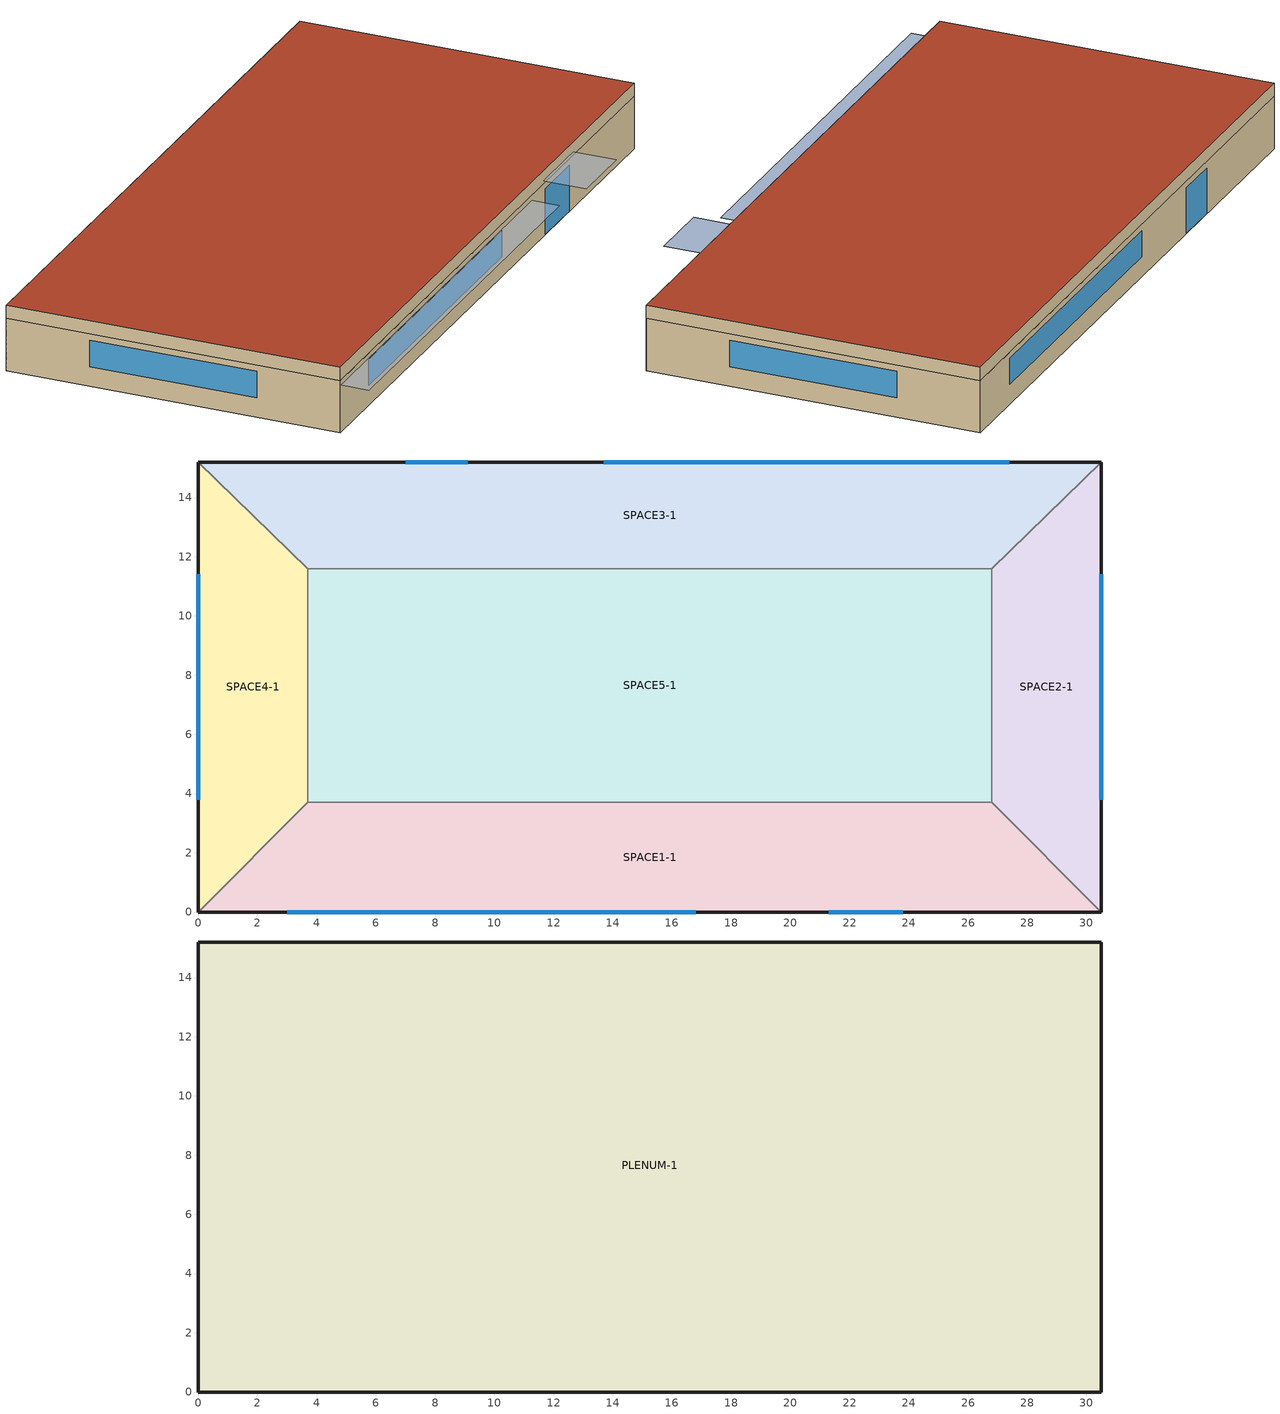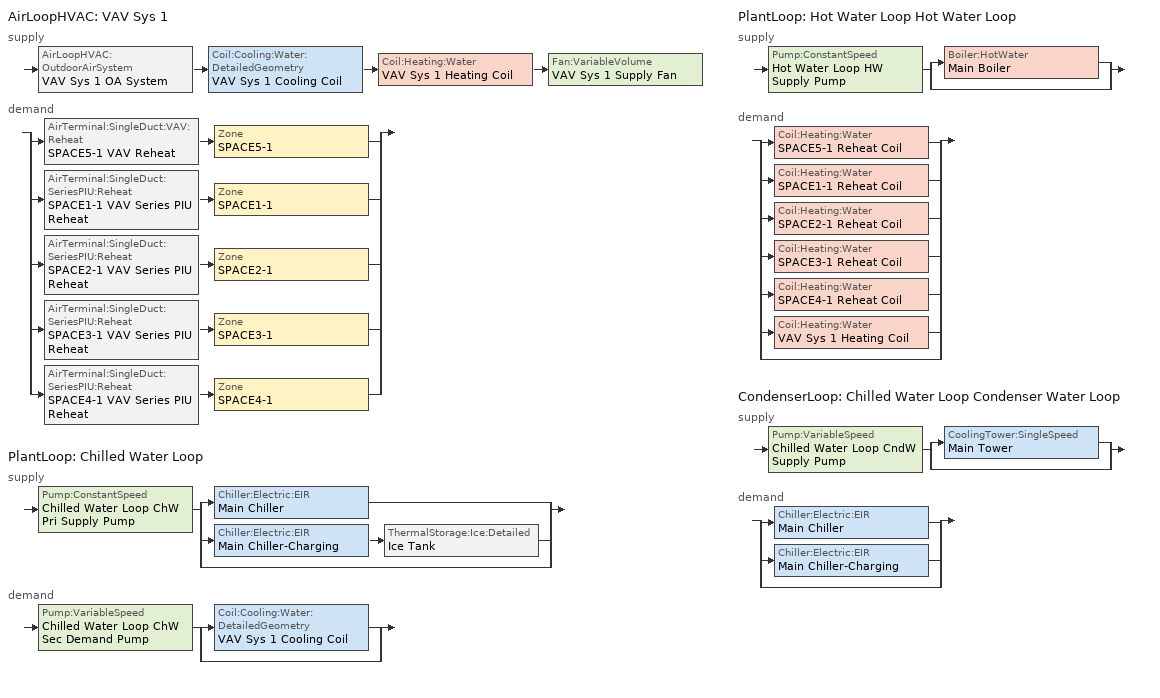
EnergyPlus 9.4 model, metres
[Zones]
SPACE3-1
 floor ground (FLOOR-SLAB-1): 26.8,11.6 3.7,11.6 0,15.2 30.5,15.2 z0
 wall outside (WALL-1): 30.5,15.2 0,15.2 z0:2.4
 wall to SPACE2-1 (INT-WALL-1): 26.8,11.6 30.5,15.2 z0:2.4
 wall to SPACE4-1 (INT-WALL-1): 0,15.2 3.7,11.6 z0:2.4
 wall to SPACE5-1 (INT-WALL-1): 3.7,11.6 26.8,11.6 z0:2.4
 window (Sgl Grey 3mm): 9.1,15.2 7,15.2 z0:2.1
 window (Dbl Clr 3mm/13mm Air): 27.4,15.2 13.7,15.2 z0.9:2.1
SPACE1-1
 floor ground (FLOOR-SLAB-1): 26.8,3.7 30.5,0 0,0 3.7,3.7 z0
 wall outside (WALL-1): 0,0 30.5,0 z0:2.4
 wall to SPACE2-1 (INT-WALL-1): 30.5,0 26.8,3.7 z0:2.4
 wall to SPACE4-1 (INT-WALL-1): 3.7,3.7 0,0 z0:2.4
 wall to SPACE5-1 (INT-WALL-1): 26.8,3.7 3.7,3.7 z0:2.4
 window (Sgl Grey 3mm): 21.3,0 23.8,0 z0:2.1
 window (Dbl Clr 3mm/13mm Air): 3,0 16.8,0 z0.9:2.1
SPACE2-1
 floor ground (FLOOR-SLAB-1): 26.8,11.6 30.5,15.2 30.5,0 26.8,3.7 z0
 wall outside (WALL-1): 30.5,0 30.5,15.2 z0:2.4
 wall to SPACE5-1 (INT-WALL-1): 26.8,11.6 26.8,3.7 z0:2.4
 window (Dbl Clr 3mm/13mm Air): 30.5,3.8 30.5,11.4 z0.9:2.1
SPACE4-1
 floor ground (FLOOR-SLAB-1): 3.7,3.7 0,0 0,15.2 3.7,11.6 z0
 wall outside (WALL-1): 0,15.2 0,0 z0:2.4
 wall to SPACE5-1 (INT-WALL-1): 3.7,3.7 3.7,11.6 z0:2.4
 window (Dbl Clr 3mm/13mm Air): 0,11.4 0,3.8 z0.9:2.1
SPACE5-1
 floor ground (FLOOR-SLAB-1): 26.8,11.6 26.8,3.7 3.7,3.7 3.7,11.6 z0
PLENUM-1
 floor to SPACE1-1 (CLNG-1): 26.8,3.7 30.5,0 0,0 3.7,3.7 z2.4
 floor to SPACE2-1 (CLNG-1): 26.8,11.6 30.5,15.2 30.5,0 26.8,3.7 z2.4
 floor to SPACE3-1 (CLNG-1): 26.8,11.6 3.7,11.6 0,15.2 30.5,15.2 z2.4
 floor to SPACE4-1 (CLNG-1): 3.7,3.7 0,0 0,15.2 3.7,11.6 z2.4
 floor to SPACE5-1 (CLNG-1): 26.8,11.6 26.8,3.7 3.7,3.7 3.7,11.6 z2.4
 wall outside (WALL-1): 30.5,15.2 0,15.2 0,0 30.5,0 30.5,15.2 z2.4:3
 roof outside (ROOF-1): 0,15.2 0,0 30.5,0 30.5,15.2 z3
shading: 0,-1.3 0,0 19.8,0 19.8,-1.3 z2.2; 21,-2 21,0 24.1,0 24.1,-2 z2.6
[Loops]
AirLoopHVAC 'VAV Sys 1'
 supply: AirLoopHVAC:OutdoorAirSystem 'VAV Sys 1 OA System' > Coil:Cooling:Water:DetailedGeometry 'VAV Sys 1 Cooling Coil' > Coil:Heating:Water 'VAV Sys 1 Heating Coil' > Fan:VariableVolume 'VAV Sys 1 Supply Fan'
 demand: split
  | AirTerminal:SingleDuct:VAV:Reheat 'SPACE5-1 VAV Reheat' > Zone 'SPACE5-1'
  | AirTerminal:SingleDuct:SeriesPIU:Reheat 'SPACE1-1 VAV Series PIU Reheat' > Zone 'SPACE1-1'
  | AirTerminal:SingleDuct:SeriesPIU:Reheat 'SPACE2-1 VAV Series PIU Reheat' > Zone 'SPACE2-1'
  | AirTerminal:SingleDuct:SeriesPIU:Reheat 'SPACE3-1 VAV Series PIU Reheat' > Zone 'SPACE3-1'
  | AirTerminal:SingleDuct:SeriesPIU:Reheat 'SPACE4-1 VAV Series PIU Reheat' > Zone 'SPACE4-1'
PlantLoop 'Chilled Water Loop'
 supply: Pump:ConstantSpeed 'Chilled Water Loop ChW Pri Supply Pump' > split
  | Chiller:Electric:EIR 'Main Chiller'
  | Chiller:Electric:EIR 'Main Chiller-Charging' > ThermalStorage:Ice:Detailed 'Ice Tank'
  | bypass
 demand: Pump:VariableSpeed 'Chilled Water Loop ChW Sec Demand Pump' > split
  | Coil:Cooling:Water:DetailedGeometry 'VAV Sys 1 Cooling Coil'
  | bypass
PlantLoop 'Hot Water Loop Hot Water Loop'
 supply: Pump:ConstantSpeed 'Hot Water Loop HW Supply Pump' > split
  | Boiler:HotWater 'Main Boiler'
  | bypass
 demand: split
  | Coil:Heating:Water 'SPACE5-1 Reheat Coil'
  | Coil:Heating:Water 'SPACE1-1 Reheat Coil'
  | Coil:Heating:Water 'SPACE2-1 Reheat Coil'
  | Coil:Heating:Water 'SPACE3-1 Reheat Coil'
  | Coil:Heating:Water 'SPACE4-1 Reheat Coil'
  | Coil:Heating:Water 'VAV Sys 1 Heating Coil'
  | bypass
CondenserLoop 'Chilled Water Loop Condenser Water Loop'
 supply: Pump:VariableSpeed 'Chilled Water Loop CndW Supply Pump' > split
  | CoolingTower:SingleSpeed 'Main Tower'
  | bypass
 demand: split
  | Chiller:Electric:EIR 'Main Chiller'
  | Chiller:Electric:EIR 'Main Chiller-Charging'
  | bypass
[Building]
Building: Loads convergence tolerance value=0.04; Maximum number of warmup days=25; Minimum number of warmup days=6; North axis=30; Solar distribution=FullExterior; Temperature convergence tolerance value=0.4; Terrain=City
[Site:GroundTemperature:BuildingSurface]
21.5, 21.4, 21.5, 21.5, 22, 22.9, 23, 23.1, 23.1, 22.2, 21.7, 21.6
[Site:Location]
CHICAGO_IL_USA TMY2-94846: Elevation=190; Latitude=41.78; Longitude=-87.75; Time zone=-6
[SizingPeriod:DesignDay] Barometric pressure=99063; Day of month=21; Daylight saving time indicator=No; Humidity condition type=WetBulb; Rain indicator=No; Snow indicator=No; Solar model indicator=ASHRAEClearSky
Name | Daily dry bulb temperature range | Day type | Maximum dry bulb temperature | Month | Sky clearness | Wetbulb or dewpoint at maximum dry bulb | Wind direction | Wind speed
CHICAGO_IL_USA Annual Cooling 1% Design Conditions DB/MCWB | 10.7 | SummerDesignDay | 31.5 | 7 | 1 | 23 | 230 | 5.3
CHICAGO_IL_USA Annual Heating 99% Design Conditions DB | 0 | WinterDesignDay | -17.3 | 1 | 0 | -17.3 | 270 | 4.9
[Construction]
CLNG-1: MAT-CLNG-1
Dbl Clr 3mm/13mm Air: CLEAR 3MM, AIR 13MM, CLEAR 3MM
FLOOR-SLAB-1: CC03
INT-WALL-1: GP02, AL21, GP02
ROOF-1: RG01, BR01, IN46, WD01
Sgl Grey 3mm: GREY 3MM
WALL-1: WD01, PW03, IN02, GP01
[Material] Thermal absorptance=0.9
Name | Conductivity | Density | Roughness | Solar absorptance | Specific heat | Thickness | Visible absorptance
BR01 | 0.162 | 1121 | VeryRough | 0.7 | 1464 | 0.0095 | 0.7
CC03 | 1.31 | 2243 | MediumRough | 0.65 | 837 | 0.1016 | 0.65
GP01 | 0.16 | 801 | MediumSmooth | 0.75 | 837 | 0.0127 | 0.75
GP02 | 0.16 | 801 | MediumSmooth | 0.75 | 837 | 0.0159 | 0.75
IN02 | 0.043 | 10 | Rough | 0.75 | 837 | 0.0901 | 0.75
IN46 | 0.023 | 24 | VeryRough | 0.5 | 1590 | 0.0762 | 0.5
PW03 | 0.115 | 545 | MediumSmooth | 0.78 | 1213 | 0.0127 | 0.78
RG01 | 1.442 | 881 | Rough | 0.65 | 1674 | 0.0127 | 0.65
WD01 | 0.115 | 513 | MediumSmooth | 0.78 | 1381 | 0.0191 | 0.78
[Material:AirGap]
AL21: Thermal resistance=0.157
[Material:NoMass]
MAT-CLNG-1: Roughness=Rough; Solar absorptance=0.65; Thermal absorptance=0.65; Thermal resistance=0.652259; Visible absorptance=0.65
[WindowMaterial:Gas]
AIR 13MM: Gas type=Air; Thickness=0.0127
[WindowMaterial:Glazing] Back side infrared hemispherical emissivity=0.84; Conductivity=0.9; Front side infrared hemispherical emissivity=0.84; Infrared transmittance at normal incidence=0; Optical data type=SpectralAverage; Thickness=0.003
Name | Back side solar reflectance at normal incidence | Back side visible reflectance at normal incidence | Front side solar reflectance at normal incidence | Front side visible reflectance at normal incidence | Solar transmittance at normal incidence | Visible transmittance at normal incidence
CLEAR 3MM | 0.075 | 0.081 | 0.075 | 0.081 | 0.837 | 0.898
GREY 3MM | 0.061 | 0.061 | 0.061 | 0.061 | 0.626 | 0.611
[AirLoopHVAC]
VAV Sys 1: Design supply air flow rate=Autosize
[AirLoopHVAC:ReturnPlenum]
VAV Sys 1 Return Plenum: Zone=PLENUM-1
[AirTerminal:SingleDuct:SeriesPIU:Reheat] Availability schedule=COMPACT HVAC-ALWAYS 1; Convergence tolerance=0.001; Maximum air flow rate=Autosize; Maximum hot water or steam flow rate=Autosize; Maximum primary air flow rate=Autosize; Minimum hot water or steam flow rate=0; Minimum primary air flow fraction=Autosize
Name | Fan | Reheat coil
SPACE1-1 VAV Series PIU Reheat | SPACE1-1 PIU Fan | SPACE1-1 Reheat Coil
SPACE2-1 VAV Series PIU Reheat | SPACE2-1 PIU Fan | SPACE2-1 Reheat Coil
SPACE3-1 VAV Series PIU Reheat | SPACE3-1 PIU Fan | SPACE3-1 Reheat Coil
SPACE4-1 VAV Series PIU Reheat | SPACE4-1 PIU Fan | SPACE4-1 Reheat Coil
[AirTerminal:SingleDuct:VAV:Reheat]
SPACE5-1 VAV Reheat: Availability schedule=COMPACT HVAC-ALWAYS 1; Constant minimum air flow fraction=0.3; Convergence tolerance=0.001; Damper heating action=Reverse; Maximum air flow rate=Autosize; Maximum hot water or steam flow rate=Autosize; Minimum hot water or steam flow rate=0; Reheat coil=SPACE5-1 Reheat Coil; Zone minimum air flow input method=Constant
[AvailabilityManager:LowTemperatureTurnOff]
Name | Temperature | Applicability schedule
Cold Weather Pri Chilled Water Shut Off Availability Manager | 10
End Storage Charging Availability Manager | -4 | FanAvailSchedInverse
[AvailabilityManager:NightCycle]
VAV Sys 1 Availability: Applicability schedule=COMPACT HVAC-ALWAYS 1; Control type=CycleOnAnyZoneFansOnly; Cycling run time=3600; Cycling run time control type=FixedRunTime; Fan schedule=FanAvailSched; Thermostat tolerance=1
[Boiler:HotWater]
Main Boiler: Boiler flow mode=ConstantFlow; Design water flow rate=Autosize; Efficiency curve temperature evaluation variable=LeavingBoiler; Fuel type=NaturalGas; Maximum part load ratio=1.1; Minimum part load ratio=0; Nominal capacity=Autosize; Nominal thermal efficiency=0.8; Normalized boiler efficiency curve=BoilerEfficiency; Optimum part load ratio=1; Parasitic electric load=0; Water outlet upper temperature limit=100
[Chiller:Electric:EIR] Chiller flow mode=ConstantFlow; Condenser type=WaterCooled; Cooling capacity function of temperature curve=Main Chiller RecipCapFT; Design heat recovery water flow rate=0; Electric input to cooling output ratio function of part load ratio curve=Main Chiller RecipEIRFPLR; Electric input to cooling output ratio function of temperature curve=Main Chiller RecipEIRFT; Fraction of compressor electric consumption rejected by condenser=1; Maximum part load ratio=1; Minimum part load ratio=0; Minimum unloading ratio=0.25; Optimum part load ratio=1; Reference capacity=20000; Reference chilled water flow rate=0.0013509; Reference condenser fluid flow rate=0.00084106; Reference cop=3.2; Reference entering condenser fluid temperature=29.4; Reference leaving chilled water temperature=6.67
Name | Leaving chilled water lower temperature limit
Main Chiller | 5
Main Chiller-Charging | -5
[Coil:Cooling:Water:DetailedGeometry]
VAV Sys 1 Cooling Coil: Availability schedule=COMPACT HVAC-ALWAYS 1; Coil depth=Autosize; Fin diameter=Autosize; Fin spacing=0.0018; Fin surface area=Autosize; Fin thermal conductivity=204; Fin thickness=0.0015; Maximum water flow rate=Autosize; Minimum airflow area=Autosize; Number of tube rows=4; Number of tubes per row=Autosize; Total tube inside area=Autosize; Tube depth spacing=0.026; Tube inside diameter=0.01445; Tube outside diameter=0.0159; Tube outside surface area=Autosize; Tube thermal conductivity=386
[Coil:Heating:Water] Availability schedule=COMPACT HVAC-ALWAYS 1; Maximum water flow rate=Autosize; Performance input method=UFactorTimesAreaAndDesignWaterFlowRate; Rated capacity=Autosize; Rated inlet air temperature=16.6; Rated inlet water temperature=82.2; Rated outlet air temperature=32.2; Rated outlet water temperature=71.1; U factor times area value=Autosize
SPACE1-1 Reheat Coil; SPACE2-1 Reheat Coil; SPACE3-1 Reheat Coil; SPACE4-1 Reheat Coil; SPACE5-1 Reheat Coil; VAV Sys 1 Heating Coil
[CondenserEquipmentList]
Chilled Water Loop All Condensers: Main Tower, CoolingTower:SingleSpeed
[CondenserEquipmentOperationSchemes]
Chilled Water Loop Condenser Operation: Control scheme 1=Chilled Water Loop Condenser Operation All Hours; Control scheme 1 schedule=COMPACT HVAC-ALWAYS 1
[CondenserLoop]
Chilled Water Loop Condenser Water Loop: Condenser equipment operation scheme=Chilled Water Loop Condenser Operation; Condenser loop volume=Autocalculate; Fluid type=Water; Load distribution scheme=SequentialLoad; Maximum loop flow rate=Autosize; Maximum loop temperature=80; Minimum loop flow rate=0; Minimum loop temperature=5
[Controller:OutdoorAir]
VAV Sys 1 OA Controller: Economizer control action type=ModulateFlow; Economizer control type=DifferentialDryBulb; Economizer maximum limit dry bulb temperature=19; Economizer minimum limit dry bulb temperature=4; Lockout type=NoLockout; Maximum outdoor air flow rate=Autosize; Minimum limit type=FixedMinimum; Minimum outdoor air flow rate=Autosize; Minimum outdoor air schedule=Min OA Sched
[Controller:WaterCoil] Actuator variable=Flow; Control variable=Temperature; Controller convergence tolerance=Autosize; Maximum actuated flow=Autosize; Minimum actuated flow=0
Name | Action
VAV Sys 1 Cooling Coil Controller | Reverse
VAV Sys 1 Heating Coil Controller | Normal
[CoolingTower:SingleSpeed]
Main Tower: Design air flow rate=Autosize; Design fan power=Autosize; Design u factor times area value=Autosize; Design water flow rate=Autosize; Free convection regime air flow rate=Autocalculate; Free convection regime u factor times area value=Autocalculate; Performance input method=UFactorTimesAreaAndDesignWaterFlowRate
[DesignSpecification:OutdoorAir] Outdoor air flow per person=0.00944; Outdoor air flow per zone=0; Outdoor air flow per zone floor area=0; Outdoor air method=Flow/Person
SZ DSOA SPACE1-1; SZ DSOA SPACE2-1; SZ DSOA SPACE3-1; SZ DSOA SPACE4-1; SZ DSOA SPACE5-1
[ElectricEquipment] Design level calculation method=EquipmentLevel; Fraction latent=0; Fraction lost=0; Fraction radiant=0.3; Schedule=EQUIP-1
Name | Zone or zonelist | Design level
SPACE1-1 ElecEq 1 | SPACE1-1 | 1056
SPACE2-1 ElecEq 1 | SPACE2-1 | 456
SPACE3-1 ElecEq 1 | SPACE3-1 | 1056
SPACE4-1 ElecEq 1 | SPACE4-1 | 456
SPACE5-1 ElecEq 1 | SPACE5-1 | 1976
[Fan:ConstantVolume] Availability schedule=COMPACT HVAC-ALWAYS 1; Fan total efficiency=0.7; Maximum flow rate=Autosize; Motor efficiency=0.9; Motor in airstream fraction=1; Pressure rise=1000
SPACE1-1 PIU Fan; SPACE2-1 PIU Fan; SPACE3-1 PIU Fan; SPACE4-1 PIU Fan
[Fan:VariableVolume]
VAV Sys 1 Supply Fan: Availability schedule=FanAvailSched; Fan power coefficient 1=0.350712; Fan power coefficient 2=0.308505; Fan power coefficient 3=-0.541374; Fan power coefficient 4=0.871988; Fan power coefficient 5=0; Fan power minimum flow fraction=0.25; Fan power minimum flow rate input method=Fraction; Fan total efficiency=0.7; Maximum flow rate=Autosize; Motor efficiency=0.9; Motor in airstream fraction=1; Pressure rise=600
[Lights] Design level calculation method=LightingLevel; End use subcategory=GeneralLights; Fraction radiant=0.59; Fraction replaceable=0; Fraction visible=0.2; Return air fraction=0.2; Schedule=LIGHTS-1
Name | Zone or zonelist | Lighting level
SPACE1-1 Lights 1 | SPACE1-1 | 1584
SPACE2-1 Lights 1 | SPACE2-1 | 684
SPACE3-1 Lights 1 | SPACE3-1 | 1584
SPACE4-1 Lights 1 | SPACE4-1 | 684
SPACE5-1 Lights 1 | SPACE5-1 | 2964
[People] Activity level schedule=ActSchd; Fraction radiant=0.3; Number of people calculation method=People; Number of people schedule=OCCUPY-1
Name | Zone or zonelist | Number of people
SPACE1-1 People 1 | SPACE1-1 | 11
SPACE2-1 People 1 | SPACE2-1 | 5
SPACE3-1 People 1 | SPACE3-1 | 11
SPACE4-1 People 1 | SPACE4-1 | 5
SPACE5-1 People 1 | SPACE5-1 | 20
[PlantEquipmentList]
Hot Water Loop All Equipment: Main Boiler, Boiler:HotWater
[PlantEquipmentOperation:ComponentSetpoint]
Chiller and Partial Ice Storage: Component 1 flow rate=0.0013509; Component 2 flow rate=0.0013509; Component 3 flow rate=0.0013509; Equipment 1=Main Chiller; Equipment 2=Main Chiller-Charging; Equipment 3=Ice Tank; Operation 1 type=Cooling; Operation 2 type=Cooling; Operation 3 type=Dual
[PlantEquipmentOperation:CoolingLoad]
Chilled Water Loop Condenser Operation All Hours: Load range 1 lower limit=0; Load range 1 upper limit=1000000000000000; Range 1 equipment list=Chilled Water Loop All Condensers
[PlantEquipmentOperation:HeatingLoad]
Hot Water Loop Operation All Hours: Load range 1 lower limit=0; Load range 1 upper limit=1000000000000000; Range 1 equipment list=Hot Water Loop All Equipment
[PlantEquipmentOperationSchemes] Control scheme 1 schedule=COMPACT HVAC-ALWAYS 1
Name | Control scheme 1
Chilled Water Loop Chiller Operation | Chiller and Partial Ice Storage
Hot Water Loop Operation | Hot Water Loop Operation All Hours
[PlantLoop] Load distribution scheme=SequentialLoad; Minimum loop flow rate=0; Plant loop demand calculation scheme=SingleSetpoint; Plant loop volume=Autocalculate
Name | Common pipe simulation | Fluid type | Maximum loop flow rate | Maximum loop temperature | Minimum loop temperature | Plant equipment operation scheme | User defined fluid type
Chilled Water Loop | TwoWayCommonPipe | UserDefinedFluidType | 0.0027018 | 98 | -5 | Chilled Water Loop Chiller Operation | EthyleneGlycol40Percent
Hot Water Loop Hot Water Loop |  | Water | Autosize | 100 | 10 | Hot Water Loop Operation
[Pump:ConstantSpeed] Design pump head=179352; Fraction of motor inefficiencies to fluid stream=0; Motor efficiency=0.9
Name | Design flow rate | Design power consumption | Pump control type | Pump flow rate schedule
Chilled Water Loop ChW Pri Supply Pump | 0.0027018 | 790.28 | Continuous | COMPACT HVAC-ALWAYS 1
Hot Water Loop HW Supply Pump | Autosize | Autosize | Intermittent
[Pump:VariableSpeed] Design minimum flow rate=0; Design power consumption=Autosize; Design pump head=179352; Fraction of motor inefficiencies to fluid stream=0; Motor efficiency=0.9; Pump control type=Intermittent; Pump flow rate schedule=COMPACT HVAC-ALWAYS 1; Coefficient 1 of the part load performance curve=0; Coefficient 2 of the part load performance curve=1; Coefficient 3 of the part load performance curve=0; Coefficient 4 of the part load performance curve=0
Name | Design maximum flow rate
Chilled Water Loop ChW Sec Demand Pump | 0.0013509
Chilled Water Loop CndW Supply Pump | Autosize
[SetpointManager:MixedAir] Control variable=Temperature
Name | Setpoint node or nodelist
VAV Sys 1 Cooling Coil Air Temp Manager | VAV Sys 1 Mixed Air Nodes
VAV Sys 1 Heating Coil Air Temp Manager | VAV Sys 1 Heating Coil Outlet
[SetpointManager:OutdoorAirReset]
Hot Water Loop HW Temp Manager: Control variable=Temperature; Outdoor high temperature=10; Outdoor low temperature=-6.7; Setpoint at outdoor high temperature=65.6; Setpoint at outdoor low temperature=82.2; Setpoint node or nodelist=Hot Water Loop HW Supply Outlet
[SetpointManager:Scheduled] Control variable=Temperature
Name | Schedule | Setpoint node or nodelist
Chilled Water Loop CndW Temp Manager | COMPACT HVAC-ALWAYS 29.4 | Chilled Water Loop CndW Supply Outlet
Chilled Water Primary Loop Setpoint Manager | CW Loop Temp Schedule | Chilled Water Loop ChW Pri Supply Outlet
Chilled Water Secondary Loop Setpoint Manager | COMPACT HVAC-ALWAYS 7.22 | Chilled Water Loop ChW Sec Demand Inlet
Ice Tank Setpoint Manager | Ice Tank Setpoint Temp Schedule | Ice Tank Outlet
Main Chiller Setpoint Manager | Main Chiller Setpoint Temp Schedule | Main Chiller ChW Outlet
Main Chiller-Charging Setpoint Manager | Main Chiller-Charging Setpoint Temp Schedule | Ice Tank Inlet
VAV Sys 1 Cooling Supply Air Temp Manager | COMPACT HVAC-ALWAYS 14 | VAV Sys 1 Supply Fan Outlet
VAV Sys 1 Heating Supply Air Temp Manager | COMPACT HVAC-ALWAYS 10.0 | VAV Sys 1 Supply Path Inlet
[Sizing:Plant]
Name | Design loop exit temperature | Loop design temperature difference | Loop type
Hot Water Loop Hot Water Loop | 82 | 11 | Heating
Chilled Water Loop | 7.22 | 6.67 | Cooling
Chilled Water Loop Condenser Water Loop | 29.4 | 5.6 | Condenser
[Sizing:System]
VAV Sys 1: 100 outdoor air in cooling=No; 100 outdoor air in heating=No; Central cooling capacity control method=VAV; Central cooling design supply air humidity ratio=0.008; Central cooling design supply air temperature=14; Central heating design supply air humidity ratio=0.008; Central heating design supply air temperature=10; Central heating maximum system air flow ratio=0.3; Cooling design capacity=Autosize; Cooling design capacity method=CoolingDesignCapacity; Cooling supply air flow rate=0; Cooling supply air flow rate method=DesignDay; Design outdoor air flow rate=Autosize; Heating design capacity=Autosize; Heating design capacity method=HeatingDesignCapacity; Heating supply air flow rate=0; Heating supply air flow rate method=DesignDay; Precool design humidity ratio=0.008; Precool design temperature=11; Preheat design humidity ratio=0.008; Preheat design temperature=7; Type of load to size on=Sensible; Type of zone sum to use=NonCoincident; Zone maximum outdoor air fraction=1
[Sizing:Zone] Account for dedicated outdoor air system=No; Cooling design air flow method=DesignDay; Cooling design air flow rate=0; Dedicated outdoor air high setpoint temperature for design=Autosize; Dedicated outdoor air low setpoint temperature for design=Autosize; Dedicated outdoor air system control strategy=NeutralSupplyAir; Heating design air flow method=DesignDay; Heating design air flow rate=0; Zone cooling design supply air humidity ratio=0.008; Zone cooling design supply air temperature=14; Zone cooling design supply air temperature input method=SupplyAirTemperature; Zone cooling sizing factor=0; Zone heating design supply air humidity ratio=0.008; Zone heating design supply air temperature=50; Zone heating design supply air temperature input method=SupplyAirTemperature; Zone heating sizing factor=0
Name | Design specification outdoor air object
SPACE5-1 | SZ DSOA SPACE5-1
SPACE1-1 | SZ DSOA SPACE1-1
SPACE2-1 | SZ DSOA SPACE2-1
SPACE3-1 | SZ DSOA SPACE3-1
SPACE4-1 | SZ DSOA SPACE4-1
[ThermalStorage:Ice:Detailed]
Ice Tank: Availability schedule=Ice Tank Availability; Capacity=0.6; Charging curve=ChargeCurve; Charging curve variable specifications=FractionChargedLMTD; Discharging curve=DischargeCurve; Discharging curve variable specifications=FractionDischargedLMTD; Freezing temperature of storage medium=0; Parasitic electric load during charging=0.0002; Parasitic electric load during discharging=0.0001; Tank loss coefficient=0.0003; Timestep of the curve data=1
[ThermostatSetpoint:DualSetpoint]
All Zones Dual SP Control: Cooling setpoint temperature schedule=Clg-SetP-Sch; Heating setpoint temperature schedule=Htg-SetP-Sch
[UtilityCost:Charge:Simple] Tariff=WiscPubServ_CG-20-SmallCommercial
Name | Category variable | Cost per unit value or variable | Season | Source variable | Utility cost charge simple
UtilityCost:Charge:Simple 1 | EnergyCharges | 0.0447 | Summer | PeakEnergy | SummerOnPeakEnergyCharge
UtilityCost:Charge:Simple 2 | EnergyCharges | 0.0255 | Summer | OffPeakEnergy | SummerOffPeakEnergyCharge
UtilityCost:Charge:Simple 3 | EnergyCharges | 0.0447 | Winter | PeakEnergy | WinterOnPeakEnergyCharge
UtilityCost:Charge:Simple 4 | EnergyCharges | 0.0255 | Winter | OffPeakEnergy | winterOffPeakEnergyCharge
UtilityCost:Charge:Simple 5 | DemandCharges | 5.448 | Winter | PeakDemand | winterOnPeakDemandCharge
UtilityCost:Charge:Simple 6 | DemandCharges | 0 | Winter | OffPeakDemand | winterOffPeakDemandCharge
UtilityCost:Charge:Simple 7 | DemandCharges | 7.95 | Summer | PeakDemand | SummerOnPeakDemandCharge
UtilityCost:Charge:Simple 8; UtilityCost:Charge:Simple 9 | DemandCharges | 0 | Summer | OffPeakDemand | SummerOffPeakDemandCharge
UtilityCost:Charge:Simple 10 | DemandCharges | 1.14 | Annual | totalDemand | AnnualDemandCharge
UtilityCost:Charge:Simple 11 | Taxes | 0.07 | Annual | SubTotal | taxofSevenPercent
[UtilityCost:Tariff]
WiscPubServ_CG-20-SmallCommercial: Conversion factor choice=kWh; Demand window length=HalfHour; Group=Comm Elec; Monthly charge or variable=45; Output meter=Electricity:Facility; Season schedule=WiscPubServSeasonSched; Time of use period schedule=WiscPubServTOUSchedule
[Zone] Multiplier=1; Type=1
Name | Ceiling height | Volume
PLENUM-1 | 0.6096 | 283.2
SPACE1-1; SPACE3-1 | 2.4384 | 239.247
SPACE2-1; SPACE4-1 | 2.4384 | 103.311
SPACE5-1 | 2.4384 | 447.683
[ZoneControl:Thermostat] Control 1=All Zones Dual SP Control; Control type schedule=COMPACT HVAC-ALWAYS 4
Name | Zone or zonelist
SPACE1-1 Thermostat | SPACE1-1
SPACE2-1 Thermostat | SPACE2-1
SPACE3-1 Thermostat | SPACE3-1
SPACE4-1 Thermostat | SPACE4-1
SPACE5-1 Thermostat | SPACE5-1
[Zone equipment]
SPACE1-1: SPACE1-1 VAV Series PIU Reheat
SPACE2-1: SPACE2-1 VAV Series PIU Reheat
SPACE3-1: SPACE3-1 VAV Series PIU Reheat
SPACE4-1: SPACE4-1 VAV Series PIU Reheat
SPACE5-1: SPACE5-1 VAV Reheat
[ZoneInfiltration:DesignFlowRate] Constant term coefficient=0; Design flow rate calculation method=Flow/Zone; Schedule=INFIL-SCH; Temperature term coefficient=0; Velocity squared term coefficient=0; Velocity term coefficient=0.2237
Name | Zone or zonelist | Design flow rate
SPACE1-1 Infil 1 | SPACE1-1 | 0.0167
SPACE2-1 Infil 1 | SPACE2-1 | 0.00717
SPACE3-1 Infil 1 | SPACE3-1 | 0.0167
SPACE4-1 Infil 1 | SPACE4-1 | 0.00717
SPACE5-1 Infil 1 | SPACE5-1 | 0.031089
[Curve:Biquadratic] Input unit type for x=Temperature; Input unit type for y=Temperature; Maximum value of x=10; Maximum value of y=35; Minimum value of x=5; Minimum value of y=24; Output unit type=Dimensionless
Name | Coefficient1 constant | Coefficient2 x | Coefficient3 x 2 | Coefficient4 y | Coefficient5 y 2 | Coefficient6 x y
Main Chiller RecipCapFT | 0.507883 | 0.145228 | -0.00625644 | -0.0011178 | -0.0001296 | -0.00028188
Main Chiller RecipEIRFT | 1.03076 | -0.103536 | 0.00710208 | 0.0093186 | 0.00031752 | -0.00104328
[Curve:Quadratic] Maximum value of x=1; Minimum value of x=0
Name | Coefficient1 constant | Coefficient2 x | Coefficient3 x 2
BoilerEfficiency | 0.97 | 0.0633 | -0.0333
Main Chiller RecipEIRFPLR | 0.088065 | 1.137742 | -0.225806
[Curve:QuadraticLinear] Maximum value of x=1; Maximum value of y=9.9; Minimum value of x=0; Minimum value of y=0; Coefficient1 constant=0; Coefficient2 x=0.09; Coefficient3 x 2=-0.15; Coefficient4 y=0.612; Coefficient5 x y=-0.324; Coefficient6 x 2 y=-0.216
ChargeCurve; DischargeCurve
[Schedule:Compact]
ActSchd: Through: 12/31, For: AllDays, Until: 24:00, 117.24
COMPACT HVAC-ALWAYS 1: Through: 12/31, For: AllDays, Until: 24:00, 1
COMPACT HVAC-ALWAYS 4: Through: 12/31, For: AllDays, Until: 24:00, 4
COMPACT HVAC-ALWAYS 7.22: Through: 12/31, For: AllDays, Until: 24:00, 7.22
COMPACT HVAC-ALWAYS 10.0: Through: 12/31, For: AllDays, Until: 24:00, 10
COMPACT HVAC-ALWAYS 14: Through: 12/31, For: AllDays, Until: 24:00, 14
COMPACT HVAC-ALWAYS 29.4: Through: 12/31, For: AllDays, Until: 24:00, 29.4
CW Loop Temp Schedule; Ice Tank Setpoint Temp Schedule: Through: 12/31, For: Weekdays SummerDesignDay, Until: 24:00, 7.22, For: AllOtherDays, Until: 24:00, 7.22
Clg-SetP-Sch: Through: 12/31, For: WeekDays CustomDay1 CustomDay2, Until: 7:00, 32, Until: 21:00, 24, Until: 24:00, 32, For: WeekEnds Holiday, Until: 24:00, 32, For: SummerDesignDay, Until: 24:00, 24, For: WinterDesignDay, Until: 24:00, 32
EQUIP-1: Through: 12/31, For: WeekDays SummerDesignDay CustomDay1 CustomDay2, Until: 8:00, 0.02, Until: 9:00, 0.4, Until: 14:00, 0.9, Until: 15:00, 0.8, Until: 16:00, 0.7, Until: 18:00, 0.5, Until: 21:00, 0.3, Until: 24:00, 0.02, For: Weekends WinterDesignDay Holiday, Until: 24:00, 0.02
FanAvailSched: Through: 12/31, For: WeekDays CustomDay1 CustomDay2, Until: 7:00, 0, Until: 21:00, 1, Until: 24:00, 0, For: Weekends Holiday, Until: 24:00, 0, For: SummerDesignDay, Until: 24:00, 1, For: WinterDesignDay, Until: 24:00, 1
FanAvailSchedInverse: Through: 12/31, For: WeekDays CustomDay1 CustomDay2, Until: 7:00, 1, Until: 21:00, 0, Until: 24:00, 1, For: Weekends Holiday, Until: 24:00, 1, For: SummerDesignDay, Until: 24:00, 0, For: WinterDesignDay, Until: 24:00, 0
Htg-SetP-Sch: Through: 12/31, For: WeekDays CustomDay1 CustomDay2, Until: 6:00, 13, Until: 7:00, 18, Until: 21:00, 23, Until: 24:00, 13, For: WeekEnds Holiday, Until: 24:00, 13, For: SummerDesignDay, Until: 24:00, 13, For: WinterDesignDay, Until: 24:00, 23
INFIL-SCH: Through: 12/31, For: WeekDays CustomDay1 CustomDay2, Until: 7:00, 1, Until: 21:00, 0, Until: 24:00, 1, For: Weekends Holiday, Until: 24:00, 1, For: SummerDesignDay, Until: 24:00, 1, For: WinterDesignDay, Until: 24:00, 1
Ice Tank Availability: Through: 5/15, For: AllDays, Until: 24:00, 0, Through: 9/30, For: AllDays, Until: 24:00, 1, Through: 12/31, For: AllDays, Until: 24:00, 0
LIGHTS-1: Through: 12/31, For: WeekDays SummerDesignDay CustomDay1 CustomDay2, Until: 8:00, 0.05, Until: 9:00, 0.9, Until: 10:00, 0.95, Until: 11:00, 1, Until: 12:00, 0.95, Until: 13:00, 0.8, Until: 14:00, 0.9, Until: 18:00, 1, Until: 19:00, 0.6, Until: 21:00, 0.4, Until: 24:00, 0.05, For: Weekends WinterDesignDay Holiday, Until: 24:00, 0.05
Main Chiller Setpoint Temp Schedule: Through: 5/15, For: AllDays, Until: 24:00, 7.22, Through: 9/30, For: Weekdays SummerDesignDay, Until: 09:00, 99, Until: 21:00, 7.22, Until: 24:00, 99, For: Saturdays Holidays, Until: 09:00, 99, Until: 24:00, 7.22, For: AllOtherDays, Until: 24:00, 7.22, Through: 12/31, For: AllDays, Until: 24:00, 7.22
Main Chiller-Charging Setpoint Temp Schedule: Through: 5/15, For: AllDays, Until: 24:00, 99, Through: 9/30, For: Weekdays SummerDesignDay, Until: 09:00, -5, Until: 21:00, 99, Until: 24:00, -5, For: Saturdays Holidays, Until: 09:00, -5, Until: 24:00, 99, For: AllOtherDays, Until: 24:00, 99, Through: 12/31, For: AllDays, Until: 24:00, 99
Min OA Sched: Through: 12/31, For: WeekDays CustomDay1 CustomDay2, Until: 8:00, 0, Until: 21:00, 1, Until: 24:00, 0, For: Weekends Holiday, Until: 24:00, 0, For: SummerDesignDay, Until: 24:00, 1, For: WinterDesignDay, Until: 24:00, 1
OCCUPY-1: Through: 12/31, For: WeekDays SummerDesignDay CustomDay1 CustomDay2, Until: 8:00, 0, Until: 11:00, 1, Until: 12:00, 0.8, Until: 13:00, 0.4, Until: 14:00, 0.8, Until: 18:00, 1, Until: 19:00, 0.5, Until: 21:00, 0.1, Until: 24:00, 0, For: Weekends WinterDesignDay Holiday, Until: 24:00, 0
WiscPubServSeasonSched: Through: 5/31, For: AllDays, Until: 24:00, 1, Through: 9/30, For: AllDays, Until: 24:00, 3, Through: 12/31, For: AllDays, Until: 24:00, 1
WiscPubServTOUSchedule: Through: 5/31, For: Weekdays, Until: 8:00, 3, Until: 13:00, 1, Until: 17:00, 3, Until: 21:00, 1, Until: 24:00, 3, For: allOtherDays, Until:24:00, 3, Through: 9/30, For: WeekDays, Until: 8:00, 3, Until: 18:00, 1, Until: 24:00, 3, For: AllOtherDays, Until: 24:00, 3, Through: 12/31, For: Weekdays, Until: 8:00, 3, Until: 13:00, 1, Until: 17:00, 3, Until: 21:00, 1, Until: 24:00, 3, For: allOtherDays, Until:24:00, 3
